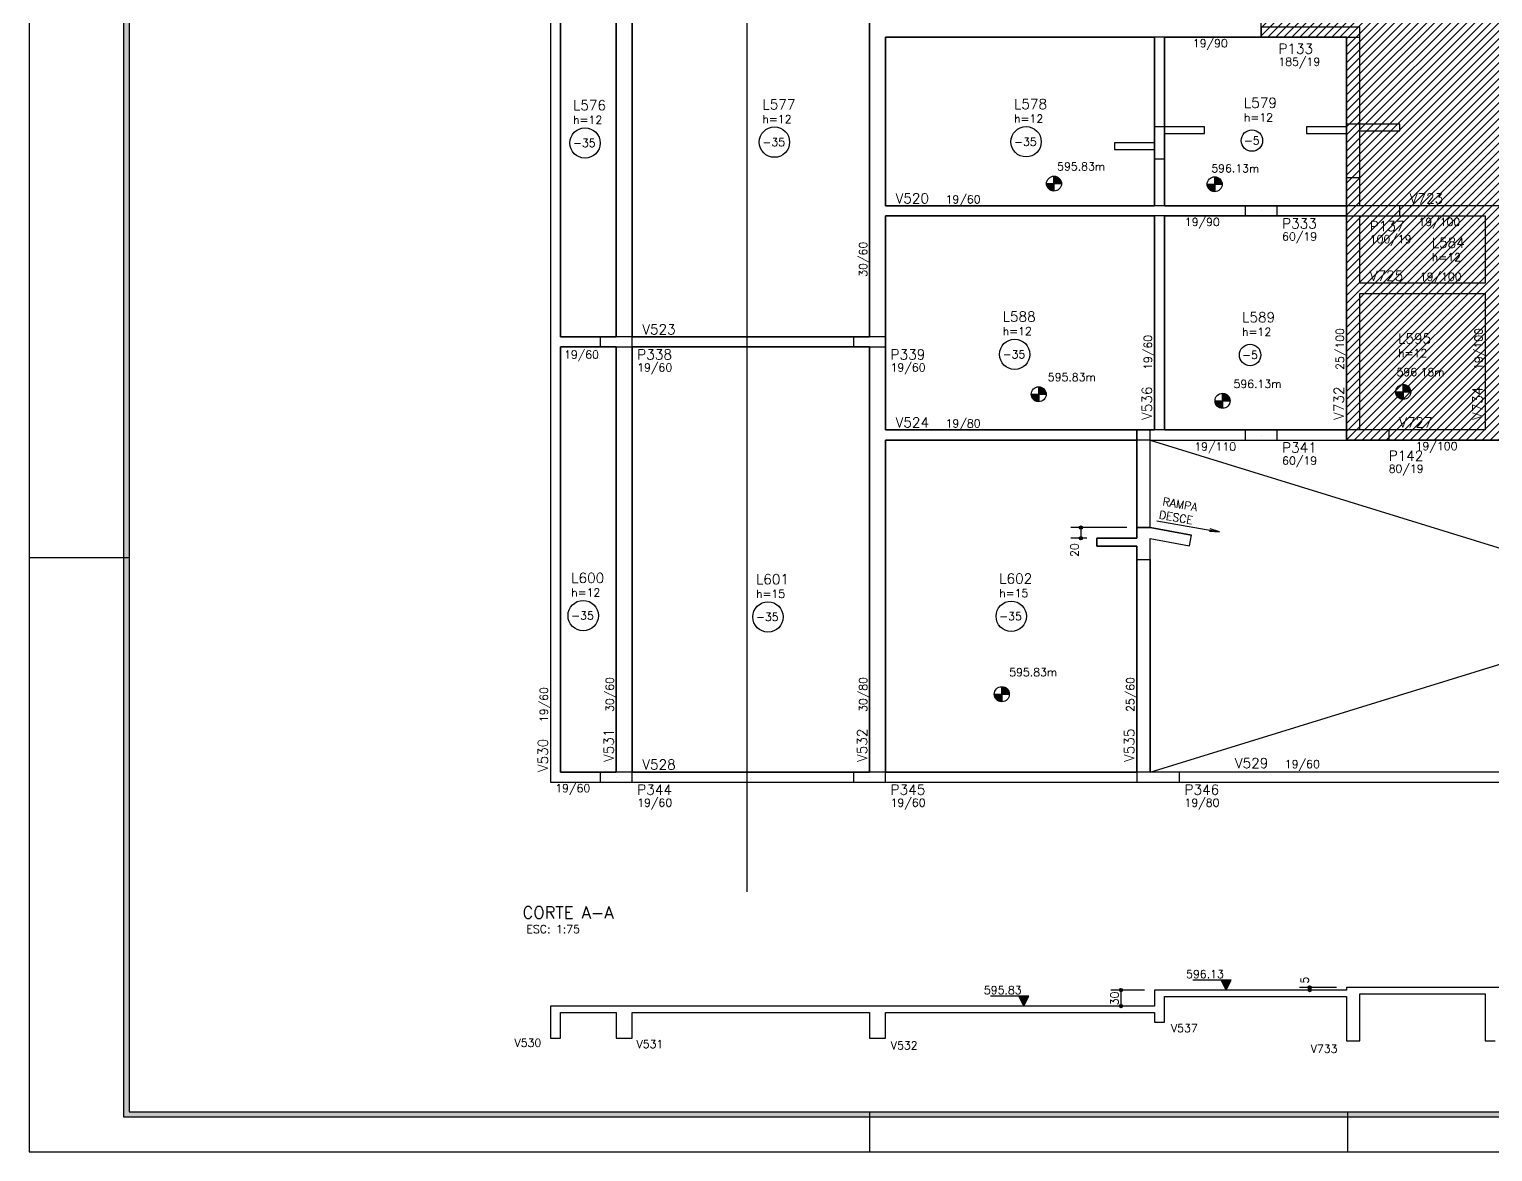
# Model space of a CAD drawing. Extents: x -9640 to 3028, y -691 to 5617.
# Drawn here: x -9640 to -6896, y -691 to 1412 of the extents above; entities that cross this region are included whole.
import ezdxf

# ---------------------------------------------------------------- set-up
doc = ezdxf.new("R2010")
doc.units = 0
doc.header["$LTSCALE"] = 100
doc.header["$MEASUREMENT"] = 0
doc.layers.get('0').update_dxf_attribs({"color": 245, "linetype": 'CONTINUOUS'})
for name, color, linetype in [('01', 7, 'CONTINUOUS'), ('10', 7, 'CONTINUOUS'), ('104', 5, 'CONTINUOUS'), ('11', 7, 'CONTINUOUS'), ('12', 7, 'CONTINUOUS'), ('13', 7, 'CONTINUOUS'), ('16', 5, 'CONTINUOUS'), ('171', 7, 'CONTINUOUS'), ('18', 4, 'CONTINUOUS'), ('19', 5, 'CONTINUOUS'), ('221', 102, 'CONTINUOUS'), ('224', 7, 'CONTINUOUS'), ('231', 4, 'CONTINUOUS'), ('242', 7, 'CONTINUOUS'), ('244', 6, 'CONTINUOUS'), ('30', 7, 'CONTINUOUS'), ('4', 3, 'CONTINUOUS'), ('8', 7, 'CONTINUOUS'), ('9', 3, 'CONTINUOUS')]:
    doc.layers.add(name, color=color, linetype=linetype)
doc.styles.get("Standard").update_dxf_attribs({"font": 'ROMANS.SHX'})

msp = doc.modelspace()

# ---------------------------------------------------------------- hatches: boundary and pattern name
at = {"layer": '244', "linetype": 'Continuous'}
h = msp.add_hatch(dxfattribs=at)
h.set_pattern_fill('ANSI31', color=256, scale=85)
h.paths.add_polyline_path([(-7170.126021, 4326.596), (-5706.126, 4326.596), (-5706.126, 1397.596), (-5866.126, 1397.596), (-5866.126, 642.596), (-7170.126021, 642.596026), (-7170.126021, 1397.596), (-7330.126, 1397.596), (-7330.126, 1867.096), (-7220.126, 1867.096), (-7220.126, 2381.596), (-7330.126007, 2384.596), (-7330.126007, 3571.596031), (-7170.126024, 3571.596031)])

# ---------------------------------------------------------------- linework, layer by layer
for p, q in [((-7718.431032, 1137.26211), (-7718.431032, 1109.13711)), ((-7718.431032, 1109.13711), (-7718.431032, 1137.26211)), ((-7718.431032, 1136.578844), (-7714.100767, 1136.578844)), ((-7718.431032, 1135.686889), (-7711.964012, 1135.686889)), ((-7718.431032, 1134.794934), (-7710.474742, 1134.794934)), ((-7718.431032, 1133.902965), (-7709.310073, 1133.902965)), ((-7718.431032, 1133.011077), (-7708.356816, 1133.011077)), ((-7718.431032, 1132.119122), (-7707.559181, 1132.119122)), ((-7718.431032, 1131.227153), (-7706.884927, 1131.227153)), ((-7718.431032, 1130.335198), (-7706.313402, 1130.335198)), ((-7718.431032, 1129.443243), (-7705.830604, 1129.443243)), ((-7718.431032, 1128.551288), (-7705.426664, 1128.551288)), ((-7718.431032, 1127.659333), (-7705.094445, 1127.659333)), ((-7718.431032, 1126.767431), (-7704.828638, 1126.767431)), ((-7718.431032, 1125.875476), (-7704.625488, 1125.875476)), ((-7718.431032, 1124.983521), (-7704.482151, 1124.983521)), ((-7417.16491, 1136.058649), (-7417.16491, 1107.933649)), ((-7417.16491, 1107.933649), (-7417.16491, 1136.058649)), ((-7417.16491, 1135.375383), (-7412.834645, 1135.375383)), ((-7417.16491, 1134.483428), (-7410.69789, 1134.483428)), ((-7417.16491, 1133.591473), (-7409.20862, 1133.591473)), ((-7417.16491, 1132.699504), (-7408.043951, 1132.699504)), ((-7417.16491, 1131.807616), (-7407.090694, 1131.807616)), ((-7417.16491, 1130.915661), (-7406.293059, 1130.915661)), ((-7417.16491, 1130.023692), (-7405.618805, 1130.023692)), ((-7417.16491, 1129.131737), (-7405.04728, 1129.131737)), ((-7417.16491, 1128.239782), (-7404.564483, 1128.239782)), ((-7417.16491, 1127.347826), (-7404.160542, 1127.347826)), ((-7417.16491, 1126.455871), (-7403.828323, 1126.455871)), ((-7417.16491, 1125.56397), (-7403.562517, 1125.56397)), ((-7732.493532, 1123.19961), (-7704.368532, 1123.19961)), ((-7718.431086, 1122.307709), (-7732.459133, 1122.307709)), ((-7718.431086, 1121.415753), (-7732.379967, 1121.415753)), ((-7718.431086, 1120.523798), (-7732.236684, 1120.523798)), ((-7718.431086, 1119.631843), (-7732.03348, 1119.631843)), ((-7718.431086, 1118.739942), (-7731.767673, 1118.739942)), ((-7718.431086, 1117.847933), (-7731.435454, 1117.847933)), ((-7718.431086, 1116.956031), (-7731.031514, 1116.956031)), ((-7718.431086, 1116.064076), (-7730.548716, 1116.064076)), ((-7718.431086, 1115.172121), (-7729.977191, 1115.172121)), ((-7718.431086, 1114.280166), (-7729.302884, 1114.280166)), ((-7718.431086, 1113.388264), (-7728.505302, 1113.388264)), ((-7718.431086, 1112.496242), (-7727.552045, 1112.496242)), ((-7718.431086, 1111.60434), (-7726.387376, 1111.60434)), ((-7718.431086, 1110.712385), (-7724.898106, 1110.712385)), ((-7718.431086, 1109.82043), (-7722.761298, 1109.82043)), ((-7718.431032, 1124.091565), (-7704.39855, 1124.091565)), ((-7431.22741, 1121.996149), (-7403.10241, 1121.996149)), ((-7417.164964, 1121.104247), (-7431.193011, 1121.104247)), ((-7417.164964, 1120.212292), (-7431.113846, 1120.212292)), ((-7417.164964, 1119.320337), (-7430.970562, 1119.320337)), ((-7417.164964, 1118.428382), (-7430.767358, 1118.428382)), ((-7417.164964, 1117.53648), (-7430.501551, 1117.53648)), ((-7417.164964, 1116.644471), (-7430.169333, 1116.644471)), ((-7417.164964, 1115.75257), (-7429.765392, 1115.75257)), ((-7417.164964, 1114.860615), (-7429.282594, 1114.860615)), ((-7417.164964, 1113.968659), (-7428.711069, 1113.968659)), ((-7417.164964, 1113.076704), (-7428.036762, 1113.076704)), ((-7417.164964, 1112.184803), (-7427.23918, 1112.184803)), ((-7417.164964, 1111.29278), (-7426.285923, 1111.29278)), ((-7417.164964, 1110.400879), (-7425.121254, 1110.400879)), ((-7417.164964, 1109.508924), (-7423.631985, 1109.508924)), ((-7417.164964, 1108.616968), (-7421.495176, 1108.616968)), ((-7417.16491, 1124.672014), (-7403.359366, 1124.672014)), ((-7417.16491, 1123.780059), (-7403.216029, 1123.780059)), ((-7417.16491, 1122.888104), (-7403.132428, 1122.888104)), ((-7747.061475, 742.571204), (-7747.061475, 714.446204)), ((-7747.061475, 714.446204), (-7747.061475, 742.571204)), ((-7747.061475, 741.887938), (-7742.73121, 741.887938)), ((-7747.061475, 740.995983), (-7740.594455, 740.995983)), ((-7063.648789, 746.923923), (-7063.648789, 718.798923)), ((-7063.648789, 718.798923), (-7063.648789, 746.923923)), ((-7063.648789, 746.240657), (-7059.318523, 746.240657)), ((-7063.648789, 745.348702), (-7057.181768, 745.348702)), ((-7063.648789, 744.456747), (-7055.692499, 744.456747)), ((-7063.648789, 743.564778), (-7054.52783, 743.564778)), ((-7063.648789, 742.67289), (-7053.574573, 742.67289)), ((-7063.648789, 741.780935), (-7052.776938, 741.780935)), ((-7063.648789, 740.888966), (-7052.102684, 740.888966)), ((-7761.123975, 728.508704), (-7732.998975, 728.508704)), ((-7747.061529, 727.616803), (-7761.089576, 727.616803)), ((-7747.061529, 726.724847), (-7761.010411, 726.724847)), ((-7747.061529, 725.832892), (-7760.867127, 725.832892)), ((-7747.061529, 724.940937), (-7760.663923, 724.940937)), ((-7747.061529, 724.049036), (-7760.398116, 724.049036)), ((-7747.061529, 723.157027), (-7760.065898, 723.157027)), ((-7747.061529, 722.265125), (-7759.661957, 722.265125)), ((-7747.061529, 721.37317), (-7759.179159, 721.37317)), ((-7747.061529, 720.481215), (-7758.607634, 720.481215)), ((-7747.061529, 719.58926), (-7757.933327, 719.58926)), ((-7747.061529, 718.697358), (-7757.135745, 718.697358)), ((-7747.061529, 717.805336), (-7756.182488, 717.805336)), ((-7747.061529, 716.913434), (-7755.017819, 716.913434)), ((-7747.061529, 716.021479), (-7753.52855, 716.021479)), ((-7747.061529, 715.129524), (-7751.391741, 715.129524)), ((-7747.061475, 740.104028), (-7739.105185, 740.104028)), ((-7747.061475, 739.212059), (-7737.940516, 739.212059)), ((-7747.061475, 738.320171), (-7736.987259, 738.320171)), ((-7747.061475, 737.428216), (-7736.189624, 737.428216)), ((-7747.061475, 736.536247), (-7735.51537, 736.536247)), ((-7747.061475, 735.644292), (-7734.943845, 735.644292)), ((-7747.061475, 734.752337), (-7734.461048, 734.752337)), ((-7747.061475, 733.860382), (-7734.057107, 733.860382)), ((-7747.061475, 732.968427), (-7733.724888, 732.968427)), ((-7747.061475, 732.076525), (-7733.459082, 732.076525)), ((-7747.061475, 731.18457), (-7733.255931, 731.18457)), ((-7747.061475, 730.292615), (-7733.112594, 730.292615)), ((-7747.061475, 729.400659), (-7733.028993, 729.400659)), ((-7416.485488, 716.278247), (-7388.360488, 716.278247)), ((-7402.423041, 715.386346), (-7416.451089, 715.386346)), ((-7402.423041, 714.494391), (-7416.371923, 714.494391)), ((-7402.423041, 713.602435), (-7416.228639, 713.602435)), ((-7402.422988, 730.340747), (-7402.422988, 702.215747)), ((-7402.422988, 702.215747), (-7402.422988, 730.340747)), ((-7402.422988, 729.657481), (-7398.092722, 729.657481)), ((-7402.422988, 728.765526), (-7395.955967, 728.765526)), ((-7402.422988, 727.873571), (-7394.466698, 727.873571)), ((-7402.422988, 726.981602), (-7393.302029, 726.981602)), ((-7402.422988, 726.089714), (-7392.348772, 726.089714)), ((-7402.422988, 725.197759), (-7391.551136, 725.197759)), ((-7402.422988, 724.30579), (-7390.876883, 724.30579)), ((-7402.422988, 723.413835), (-7390.305358, 723.413835)), ((-7402.422988, 722.52188), (-7389.82256, 722.52188)), ((-7402.422988, 721.629925), (-7389.418619, 721.629925)), ((-7402.422988, 720.73797), (-7389.086401, 720.73797)), ((-7402.422988, 719.846068), (-7388.820594, 719.846068)), ((-7402.422988, 718.954113), (-7388.617443, 718.954113)), ((-7402.422988, 718.062158), (-7388.474106, 718.062158)), ((-7402.422988, 717.170202), (-7388.390506, 717.170202)), ((-7077.711289, 732.861423), (-7049.586289, 732.861423)), ((-7063.648843, 731.969521), (-7077.67689, 731.969521)), ((-7063.648843, 731.077566), (-7077.597724, 731.077566)), ((-7063.648843, 730.185611), (-7077.454441, 730.185611)), ((-7063.648843, 729.293656), (-7077.251236, 729.293656)), ((-7063.648843, 728.401754), (-7076.98543, 728.401754)), ((-7063.648843, 727.509745), (-7076.653211, 727.509745)), ((-7063.648843, 726.617844), (-7076.24927, 726.617844)), ((-7063.648843, 725.725889), (-7075.766473, 725.725889)), ((-7063.648843, 724.833933), (-7075.194948, 724.833933)), ((-7063.648843, 723.941978), (-7074.52064, 723.941978)), ((-7063.648843, 723.050077), (-7073.723059, 723.050077)), ((-7063.648843, 722.158054), (-7072.769802, 722.158054)), ((-7063.648843, 721.266153), (-7071.605133, 721.266153)), ((-7063.648843, 720.374198), (-7070.115863, 720.374198)), ((-7063.648843, 719.482243), (-7067.979054, 719.482243)), ((-7063.648789, 739.997011), (-7051.531159, 739.997011)), ((-7063.648789, 739.105056), (-7051.048361, 739.105056)), ((-7063.648789, 738.2131), (-7050.64442, 738.2131)), ((-7063.648789, 737.321145), (-7050.312202, 737.321145)), ((-7063.648789, 736.429244), (-7050.046395, 736.429244)), ((-7063.648789, 735.537289), (-7049.843245, 735.537289)), ((-7063.648789, 734.645333), (-7049.699907, 734.645333)), ((-7063.648789, 733.753378), (-7049.616307, 733.753378)), ((-7402.423041, 712.71048), (-7416.025435, 712.71048)), ((-7402.423041, 711.818579), (-7415.759628, 711.818579)), ((-7402.423041, 710.92657), (-7415.42741, 710.92657)), ((-7402.423041, 710.034668), (-7415.023469, 710.034668)), ((-7402.423041, 709.142713), (-7414.540672, 709.142713)), ((-7402.423041, 708.250758), (-7413.969147, 708.250758)), ((-7402.423041, 707.358803), (-7413.294839, 707.358803)), ((-7402.423041, 706.466901), (-7412.497258, 706.466901)), ((-7402.423041, 705.574879), (-7411.544, 705.574879)), ((-7402.423041, 704.682977), (-7410.379332, 704.682977)), ((-7402.423041, 703.791022), (-7408.890062, 703.791022)), ((-7402.423041, 702.899067), (-7406.753253, 702.899067)), ((-9639.575601, 422.863072), (-9452.075601, 422.863072)), ((-7830.281271, 166.448298), (-7802.156271, 166.448298)), ((-7816.218824, 165.556396), (-7830.246871, 165.556396)), ((-7816.218824, 164.664441), (-7830.167706, 164.664441)), ((-7816.218771, 180.510798), (-7816.218771, 152.385798)), ((-7816.218771, 152.385798), (-7816.218771, 180.510798)), ((-7816.218771, 179.827532), (-7811.888505, 179.827532)), ((-7816.218771, 178.935577), (-7809.75175, 178.935577)), ((-7816.218771, 178.043622), (-7808.26248, 178.043622)), ((-7816.218771, 177.151653), (-7807.097812, 177.151653)), ((-7816.218771, 176.259765), (-7806.144554, 176.259765)), ((-7816.218771, 175.36781), (-7805.346919, 175.36781)), ((-7816.218771, 174.475841), (-7804.672665, 174.475841)), ((-7816.218771, 173.583886), (-7804.10114, 173.583886)), ((-7816.218771, 172.691931), (-7803.618343, 172.691931)), ((-7816.218771, 171.799975), (-7803.214402, 171.799975)), ((-7816.218771, 170.90802), (-7802.882184, 170.90802)), ((-7816.218771, 170.016119), (-7802.616377, 170.016119)), ((-7816.218771, 169.124163), (-7802.413226, 169.124163)), ((-7816.218771, 168.232208), (-7802.269889, 168.232208)), ((-7816.218771, 167.340253), (-7802.186288, 167.340253)), ((-7816.218824, 163.772486), (-7830.024422, 163.772486)), ((-7816.218824, 162.880531), (-7829.821218, 162.880531)), ((-7816.218824, 161.988629), (-7829.555411, 161.988629)), ((-7816.218824, 161.09662), (-7829.223193, 161.09662)), ((-7816.218824, 160.204719), (-7828.819252, 160.204719)), ((-7816.218824, 159.312764), (-7828.336454, 159.312764)), ((-7816.218824, 158.420808), (-7827.764929, 158.420808)), ((-7816.218824, 157.528853), (-7827.090622, 157.528853)), ((-7816.218824, 156.636952), (-7826.29304, 156.636952)), ((-7816.218824, 155.744929), (-7825.339783, 155.744929)), ((-7816.218824, 154.853028), (-7824.175114, 154.853028)), ((-7816.218824, 153.961073), (-7822.685845, 153.961073)), ((-7816.218824, 153.069117), (-7820.549036, 153.069117)), ((-7386.355181, -369.2723), (-7458.355166, -369.2723)), ((-7395.730181, -388.022309), (-7405.105199, -369.2723)), ((-7404.269101, -370.944514), (-7387.191244, -370.944514)), ((-7403.433003, -372.616675), (-7388.027342, -372.616675)), ((-7402.596905, -374.288871), (-7388.863404, -374.288871)), ((-7401.760842, -375.961032), (-7389.699503, -375.961032)), ((-7400.924744, -377.633193), (-7390.535601, -377.633228)), ((-7400.088646, -379.305389), (-7391.371663, -379.305389)), ((-7399.252548, -380.977594), (-7392.207761, -380.977559)), ((-7398.416449, -382.6498), (-7393.04386, -382.649755)), ((-7395.730181, -388.022309), (-7386.355181, -369.2723)), ((-7765.390504, -399.2723), (-7837.390489, -399.2723)), ((-7774.765504, -418.022309), (-7784.140522, -399.2723)), ((-7783.304424, -400.944514), (-7766.226566, -400.944514)), ((-7782.468325, -402.616675), (-7767.062665, -402.616675)), ((-7781.632227, -404.288871), (-7767.898727, -404.288871)), ((-7780.796165, -405.961032), (-7768.734825, -405.961032)), ((-7779.960067, -407.633193), (-7769.570923, -407.633228)), ((-7779.123968, -409.305389), (-7770.406986, -409.305389)), ((-7778.28787, -410.977594), (-7771.243084, -410.977559)), ((-7774.765504, -418.022309), (-7765.390504, -399.2723)), ((-7397.580351, -384.32196), (-7393.879958, -384.32196)), ((-7396.744289, -385.994121), (-7394.716074, -385.994121)), ((-7777.451772, -412.6498), (-7772.079182, -412.649755)), ((-7776.615674, -414.32196), (-7772.91528, -414.32196)), ((-7775.779611, -415.994121), (-7773.751396, -415.994121)), ((-8064.575601, -615.886928), (-8064.575601, -690.886928)), ((-7168.325601, -615.886928), (-7168.325601, -690.886928))]:
    msp.add_line(p, q)
for points in [[(-9639.575601, -690.886928), (3027.924399, -690.886928), (3027.924399, 5616.613072), (-9639.575601, 5616.613072), (-9639.575601, -690.886928)], [(2952.924399, -615.886928), (2952.924399, -626.386928), (-9462.575601, -626.386928), (-9462.575601, 5552.113072), (2952.924399, 5552.113072), (2952.924399, 5541.613072), (-9452.075601, 5541.613072), (-9452.075601, -615.886928), (2952.924399, -615.886928)], [(-9452.075601, -615.886928), (2952.924399, -615.886928), (2952.924399, 5541.613072), (-9452.075601, 5541.613072), (-9452.075601, -615.886928)], [(-7405.105199, -369.2723), (-7395.730181, -388.022309), (-7386.355181, -369.2723), (-7405.105199, -369.2723)], [(-7784.140522, -399.2723), (-7774.765504, -418.022309), (-7765.390504, -399.2723), (-7784.140522, -399.2723)]]:
    msp.add_lwpolyline(points)
for centre in [(-7718.431032, 1123.19961), (-7417.16491, 1121.996149), (-7747.061475, 728.508704), (-7063.648789, 732.861423), (-7402.422988, 716.278247), (-7816.218771, 166.448298)]:
    msp.add_circle(centre, 14.0625)
for points in [[(-9452.075601, 5541.613072), (-9462.575601, -626.386928), (-9462.575601, 5552.113072)], [(-9452.075601, 5541.613072), (-9452.075601, -615.886928), (-9462.575601, -626.386928)], [(2952.924399, -626.386928), (-9462.575601, -626.386928), (-9452.075601, -615.886928)], [(2952.924399, -626.386928), (-9452.075601, -615.886928), (2952.924399, -615.886928)]]:
    msp.add_solid(points)
at = {"layer": '01'}
for p, q in [((-7563.126, 478.687494), (-7563.126, 661.596)), ((-7563.126, 661.596), (-7538.125915, 661.596)), ((-7538.125915, 478.687494), (-7538.125915, 642.596))]:
    msp.add_line(p, q, dxfattribs=at)
for points in [[(-8662.626, 1595.596), (-8662.626, 826.596)], [(-8643.626, 836.096), (-8643.626, 1586.096)], [(-8539.126, 1586.096), (-8539.126, 836.096)], [(-8509.126, 836.096), (-8509.126, 1586.096)], [(-8064.126, 1586.096), (-8064.126, 1407.096)], [(-8064.126, 1407.096), (-8064.126, 1072.096)], [(-8034.126, 1081.596), (-8034.126, 1397.596)], [(-8034.126, 1397.596), (-7530.126, 1397.596)], [(-7530.126, 1397.596), (-7530.126, 1081.596)], [(-7511.126, 1397.596), (-7530.126, 1397.596)], [(-7511.126, 1081.596), (-7511.126, 1397.596)], [(-7511.126, 1397.596), (-7330.126, 1397.596)], [(-7170.126, 1397.596), (-7170.126, 1081.596)], [(-7145.126, 1081.596), (-7145.126, 1397.596)], [(-8064.126, 1072.096), (-8064.126, 836.096)], [(-7530.126, 1081.596), (-8034.126, 1081.596)], [(-7511.126, 1081.596), (-7530.126, 1081.596)], [(-7360.126007, 1081.596), (-7511.126, 1081.596)], [(-7170.126, 1081.596), (-7300.126007, 1081.596)], [(-6900.626, 1081.596), (-7070.126, 1081.596)], [(-6805.126, 1081.596), (-6900.626, 1081.596)], [(-8034.126, 836.096), (-8034.126, 1062.596)], [(-8034.126, 1062.596), (-7530.126, 1062.596)], [(-7530.126, 1062.596), (-7530.126, 661.596)], [(-7511.126, 1062.596), (-7530.126, 1062.596)], [(-7511.126, 661.596), (-7511.126, 1062.596)], [(-7511.126, 1062.596), (-7360.126007, 1062.596)], [(-7300.126007, 1062.596), (-7170.126, 1062.596)], [(-7170.126, 1062.596), (-7170.126, 927.096)], [(-7145.126, 936.596), (-7145.126, 1062.596)], [(-7070.126, 1062.596), (-6910.126, 1062.596)], [(-6910.126, 1062.596), (-6910.126, 936.596)], [(-6910.126, 936.596), (-7145.126, 936.596)], [(-7170.126, 927.096), (-7170.126, 661.596026)], [(-7145.126, 661.596026), (-7145.126, 917.596)], [(-7145.126, 917.596), (-6910.126, 917.596)], [(-6910.126, 917.596), (-6910.126, 661.596026)], [(-8662.626, 826.596), (-8662.626, 1.596)], [(-8569.126, 836.096), (-8643.626, 836.096)], [(-8094.126, 836.096), (-8509.126, 836.096)], [(-8643.626, 817.096), (-8569.126, 817.096)], [(-8643.626, 20.596), (-8643.626, 817.096)], [(-8539.126, 817.096), (-8539.126, 20.596)], [(-8509.126, 20.596), (-8509.126, 817.096)], [(-8509.126, 817.096), (-8094.126, 817.096)], [(-8064.126, 817.096), (-8064.126, 652.096)], [(-8034.126, 661.596), (-8034.126, 817.096)], [(-7550.626, 661.596), (-8034.126, 661.596)], [(-7530.126, 661.596), (-7550.626, 661.596)], [(-7511.126, 661.596), (-7530.126, 661.596)], [(-7360.126, 661.596), (-7511.126, 661.596)], [(-7170.126021, 661.596), (-7300.126, 661.596)], [(-6910.126, 661.596026), (-7090.126021, 661.596026)], [(-8064.126, 652.096), (-8064.126, 20.596)], [(-8034.126, 20.596), (-8034.126, 642.596)], [(-8034.126, 642.596), (-7563.126, 642.596)], [(-7538.126, 642.596), (-7563.126, 642.596)], [(-7538.126, 642.596), (-7520.626, 642.596)], [(-7520.626, 642.596), (-7360.126, 642.596)], [(-7300.126, 642.596), (-7170.126021, 642.596)], [(-7090.126021, 642.596026), (-6900.626, 642.596026)], [(-6900.626, 642.596026), (-6736.126, 642.596026)], [(-7563.126, 418.687494), (-7563.126, 20.596)], [(-7538.126, 20.596), (-7538.126, 418.687494)], [(-8662.626, 1.596), (-8569.126, 1.596)], [(-8569.126, 20.596), (-8643.626, 20.596)], [(-8094.126, 20.596), (-8509.126, 20.596)], [(-8509.126, 1.596), (-8094.126, 1.596)], [(-7563.126, 20.596), (-8034.126, 20.596)], [(-8034.126, 1.596), (-7563.126, 1.596)], [(-6824.126, 20.596), (-7483.126, 20.596)], [(-7483.126, 1.596), (-6824.126, 1.596)], [(-5866.126, -383.022309), (-7170.126024, -383.022309), (-7170.126024, -388.022309), (-7530.126007, -388.022309), (-7530.126007, -418.022309), (-8662.626, -418.022309), (-8662.626, -478.022309), (-8643.626, -478.022309), (-8643.626, -430.022309), (-8539.126, -430.022309), (-8539.126, -478.022309), (-8509.126, -478.022309), (-8509.126, -430.022309), (-8064.126, -430.022309), (-8064.126, -478.022309), (-8034.126, -478.022309), (-8034.126, -430.022309), (-7530.126007, -430.022309), (-7530.126007, -448.022309), (-7511.126007, -448.022309), (-7511.126007, -400.022309), (-7170.126024, -400.022309), (-7170.126024, -483.022309), (-7145.126024, -483.022309), (-7145.126024, -395.022309), (-6910.126, -395.022309), (-6910.126, -483.022309), (-6891.126, -483.022309)]]:
    msp.add_lwpolyline(points, dxfattribs=at)
at = {"layer": '104'}
for points in [[(-8539.126, 836.096), (-8539.126, 1586.096), (-8569.126, 1586.096), (-8643.626, 1586.096), (-8643.626, 836.096), (-8569.126, 836.096), (-8539.126, 836.096)], [(-8509.126, 1586.096), (-8509.126, 836.096), (-8094.126, 836.096), (-8064.126, 836.096), (-8064.126, 1072.096), (-8064.126, 1407.096), (-8064.126, 1586.096), (-8094.126, 1586.096), (-8509.126, 1586.096)], [(-8034.126, 1397.596), (-8034.126, 1081.596), (-7530.126, 1081.596), (-7530.126, 1397.596), (-8034.126, 1397.596)], [(-8034.126, 817.096), (-8034.126, 661.596), (-7550.626, 661.596), (-7530.126, 661.596), (-7530.126, 1062.596), (-8034.126, 1062.596), (-8034.126, 836.096), (-8034.126, 817.096)], [(-8539.126, 20.596), (-8539.126, 817.096), (-8569.126, 817.096), (-8643.626, 817.096), (-8643.626, 20.596), (-8569.126, 20.596), (-8539.126, 20.596)], [(-8509.126, 817.096), (-8509.126, 20.596), (-8094.126, 20.596), (-8064.126, 20.596), (-8064.126, 652.096), (-8064.126, 817.096), (-8094.126, 817.096), (-8509.126, 817.096)], [(-7563.126, 642.596), (-8034.126, 642.596), (-8034.126, 20.596), (-7563.126, 20.596), (-7563.126, 443.687494), (-7638.126, 443.687494), (-7638.126, 458.687494), (-7563.126, 458.687494), (-7563.126, 642.596), (-7563.126, 642.596)]]:
    msp.add_lwpolyline(points, dxfattribs=at)
at = {"layer": '13'}
for centre, radius in [((-8597.638276, 1199.360114), 28.460499), ((-8242.541652, 1200.975615), 28.460499), ((-7770.743103, 1201.678347), 28.460499), ((-7347.380186, 1203.889645), 20.124612), ((-7792.155906, 803.333682), 28.460499), ((-7350.745244, 802.106891), 20.124612), ((-8601.070454, 313.658445), 28.460499), ((-8254.630003, 311.166971), 28.460499), ((-7798.61972, 312.462996), 28.460499)]:
    msp.add_circle(centre, radius, dxfattribs=at)
at = {"layer": '171'}
for points in [[(-7563.126, 478.687494), (-7538.125915, 478.687494), (-7538.125915, 661.596), (-7563.126, 661.596), (-7563.126, 478.687494)], [(-7538.126, 20.596), (-7563.126, 20.596), (-7563.126, 418.687494), (-7538.126, 418.687494), (-7538.126, 20.596)]]:
    msp.add_lwpolyline(points, dxfattribs=at)
at = {"layer": '18'}
for p, q in [((-8294.123303, 5249.096126), (-8294.123303, -203.896211)), ((-7530.126, 1229.470554), (-7530.126, 1199.470554)), ((-7436.126, 1229.470554), (-7530.126, 1229.470554)), ((-7511.126, 1169.470554), (-7511.126, 1217.470554)), ((-7511.126, 1217.470554), (-7436.126, 1217.470554)), ((-7170.126, 1229.470554), (-7245.126, 1229.470554)), ((-7245.126, 1217.470554), (-7170.126, 1217.470554)), ((-7170.126, 1234.470554), (-7170.126, 1229.470554)), ((-7070.126, 1234.470554), (-7170.126, 1234.470554)), ((-7170.126, 1217.470554), (-7170.126, 1134.470554)), ((-7145.126, 1134.470554), (-7145.126, 1222.470554)), ((-7145.126, 1222.470554), (-7070.126, 1222.470554)), ((-7530.126, 1199.470554), (-7605.126, 1199.470554)), ((-7605.126, 1187.470554), (-7530.126, 1187.470554)), ((-7530.126, 1187.470554), (-7530.126, 1169.470554)), ((-7530.126, 1169.470554), (-7511.126, 1169.470554)), ((-7170.126, 1134.470554), (-7145.126, 1134.470554)), ((-7563.126, 478.687494), (-7563.126, 458.687494)), ((-7538.126, 478.687494), (-7563.126, 478.687494)), ((-7538.125915, 478.687494), (-7460.731545, 464.285478)), ((-7563.126, 458.687494), (-7638.126, 458.687494)), ((-7638.126, 443.687494), (-7563.126, 443.687494)), ((-7563.126, 443.687494), (-7563.126, 418.687494)), ((-7538.126, 418.687494), (-7538.126, 458.343933)), ((-7538.126, 458.343933), (-7464.391727, 444.623254)), ((-7464.392658, 444.618252), (-7460.732477, 464.280474)), ((-7563.126, 418.687494), (-7538.126, 418.687494))]:
    msp.add_line(p, q, dxfattribs=at)
at = {"layer": '19'}
for p, q in [((-7538.126, 20.596), (-5523.626011, 642.596026)), ((-7538.125915, 642.596), (-5523.626011, 20.596))]:
    msp.add_line(p, q, dxfattribs=at)
at = {"layer": '221', "color": 11, "linetype": 'Continuous'}
for p, q in [((-7581.876, 478.687494), (-7686.764434, 478.687494)), ((-7668.014434, 478.687494), (-7668.014434, 458.687494)), ((-7563.126, 478.687494), (-7563.126, 478.687494)), ((-7656.876, 458.687494), (-7686.764434, 458.687494)), ((-7638.126, 458.687494), (-7638.126, 458.687494)), ((-7188.876024, -383.022309), (-7257.872828, -383.022309)), ((-7239.122828, -383.022309), (-7239.122828, -388.022309)), ((-7170.126024, -383.022309), (-7170.126024, -383.022309)), ((-7548.876007, -388.022309), (-7611.55412, -388.022309)), ((-7592.80412, -388.022309), (-7592.80412, -418.022309)), ((-7530.126007, -388.022309), (-7530.126007, -388.022309)), ((-7188.876024, -388.022309), (-7257.872828, -388.022309)), ((-7170.126024, -388.022309), (-7170.126024, -388.022309)), ((-7580.524908, -418.022309), (-7611.55412, -418.022309)), ((-7561.774908, -418.022309), (-7561.774908, -418.022309))]:
    msp.add_line(p, q, dxfattribs=at)
msp.add_lwpolyline([(-7525.854092, 491.513974), (-7407.836589, 470.978589), (-7426.570539, 471.754211), (-7407.836589, 470.978589), (-7425.73145, 476.576485)], dxfattribs=at)
msp.add_lwpolyline([(-7525.854092, 491.513974), (-7407.836589, 470.978589), (-7426.570539, 471.754211), (-7407.836589, 470.978589), (-7425.73145, 476.576485)], dxfattribs=at)
for centre, radius in [((-7668.014434, 478.687494), 3), ((-7668.014434, 478.687494), 1.5), ((-7668.014434, 458.687494), 3), ((-7668.014434, 458.687494), 1.5), ((-7239.122828, -383.022309), 3), ((-7239.122828, -383.022309), 1.5), ((-7592.80412, -388.022309), 3), ((-7592.80412, -388.022309), 1.5), ((-7239.122828, -388.022309), 3), ((-7239.122828, -388.022309), 1.5), ((-7592.80412, -418.022309), 3), ((-7592.80412, -418.022309), 1.5)]:
    msp.add_circle(centre, radius, dxfattribs=at)
at = {"layer": '231'}
for points in [[(-7170.126, 1081.596), (-7170.126, 1397.596), (-7330.126, 1397.596), (-7511.126, 1397.596), (-7511.126, 1081.596), (-7360.126007, 1081.596), (-7300.126007, 1081.596), (-7170.126, 1081.596)], [(-7170.126, 661.596026), (-7170.126, 927.096), (-7170.126, 1062.596), (-7300.126007, 1062.596), (-7360.126007, 1062.596), (-7511.126, 1062.596), (-7511.126, 661.596), (-7360.126, 661.596), (-7300.126, 661.596), (-7170.126, 661.596026)]]:
    msp.add_lwpolyline(points, dxfattribs=at)
at = {"layer": '242'}
for p, q in [((-7237.626018, 1407.096), (-7237.626018, 1407.096)), ((-7330.126007, 1072.096), (-7330.126007, 1072.096)), ((-7120.126, 1072.096), (-7120.126, 1072.096)), ((-8539.126, 826.596), (-8539.126, 826.596)), ((-8064.126, 826.596), (-8064.126, 826.596)), ((-7330.126, 652.096), (-7330.126, 652.096)), ((-7130.126021, 652.096026), (-7130.126021, 652.096026)), ((-8539.126, 11.096), (-8539.126, 11.096)), ((-8064.126, 11.096), (-8064.126, 11.096)), ((-7523.126, 11.096), (-7523.126, 11.096))]:
    msp.add_line(p, q, dxfattribs=at)
at = {"layer": '244', "linetype": 'Continuous'}
msp.add_lwpolyline([(-7170.126021, 4326.596), (-5706.126, 4326.596), (-5706.126, 1397.596), (-5866.126, 1397.596), (-5866.126, 642.596), (-7170.126021, 642.596026), (-7170.126021, 1397.596), (-7330.126, 1397.596), (-7330.126, 1867.096), (-7220.126, 1867.096), (-7220.126, 2381.596), (-7330.126007, 2384.596), (-7330.126007, 3571.596031), (-7170.126024, 3571.596031), (-7170.126021, 4326.596)], dxfattribs=at)
at = {"layer": '30'}
for points in [[(-7530.126, 1229.470554), (-7530.126, 1199.470554), (-7605.126, 1199.470554), (-7605.126, 1187.470554), (-7530.126, 1187.470554), (-7530.126, 1169.470554), (-7511.126, 1169.470554), (-7511.126, 1217.470554), (-7436.126, 1217.470554), (-7436.126, 1229.470554), (-7530.126, 1229.470554)], [(-7170.126, 1234.470554), (-7170.126, 1229.470554), (-7245.126, 1229.470554), (-7245.126, 1217.470554), (-7170.126, 1217.470554), (-7170.126, 1134.470554), (-7145.126, 1134.470554), (-7145.126, 1222.470554), (-7070.126, 1222.470554), (-7070.126, 1234.470554), (-7170.126, 1234.470554)], [(-7638.126, 458.687494), (-7638.126, 443.687494), (-7563.126, 443.687494), (-7563.126, 418.687494), (-7538.126, 418.687494), (-7538.126, 458.343933), (-7464.392658, 444.618252), (-7460.731545, 464.285478), (-7538.125915, 478.687494), (-7563.126, 478.687494), (-7563.126, 458.687494), (-7638.126, 458.687494)], [(-5866.126, -383.022309), (-7170.126024, -383.022309), (-7170.126024, -388.022309), (-7530.126007, -388.022309), (-7530.126007, -418.022309), (-8662.626, -418.022309), (-8662.626, -478.022309), (-8643.626, -478.022309), (-8643.626, -430.022309), (-8539.126, -430.022309), (-8539.126, -478.022309), (-8509.126, -478.022309), (-8509.126, -430.022309), (-8064.126, -430.022309), (-8064.126, -478.022309), (-8034.126, -478.022309), (-8034.126, -430.022309), (-7530.126007, -430.022309), (-7530.126007, -448.022309), (-7511.126007, -448.022309), (-7511.126007, -400.022309), (-7170.126024, -400.022309), (-7170.126024, -483.022309), (-7145.126024, -483.022309), (-7145.126024, -395.022309), (-6910.126, -395.022309), (-6910.126, -483.022309), (-6891.126, -483.022309)]]:
    msp.add_lwpolyline(points, dxfattribs=at)
at = {"layer": '4'}
for points in [[(-7330.126, 1397.596), (-7145.126036, 1397.596), (-7145.126036, 1416.596), (-7330.126, 1416.596), (-7330.126, 1397.596)], [(-7360.126007, 1062.596), (-7300.126007, 1062.596), (-7300.126007, 1081.596), (-7360.126007, 1081.596), (-7360.126007, 1062.596)], [(-7170.126, 1062.596), (-7070.126, 1062.596), (-7070.126, 1081.596), (-7170.126, 1081.596), (-7170.126, 1062.596)], [(-8509.126, 817.096), (-8509.126, 836.096), (-8569.126, 836.096), (-8569.126, 817.096), (-8509.126, 817.096)], [(-8034.126, 817.096), (-8034.126, 836.096), (-8094.126, 836.096), (-8094.126, 817.096), (-8034.126, 817.096)], [(-7360.126, 642.596), (-7300.126, 642.596), (-7300.126, 661.596), (-7360.126, 661.596), (-7360.126, 642.596)], [(-7170.126021, 642.596026), (-7090.126021, 642.596026), (-7090.126021, 661.596026), (-7170.126021, 661.596026), (-7170.126021, 642.596026)], [(-8509.126, 1.596), (-8509.126, 20.596), (-8569.126, 20.596), (-8569.126, 1.596), (-8509.126, 1.596)], [(-8034.126, 1.596), (-8034.126, 20.596), (-8094.126, 20.596), (-8094.126, 1.596), (-8034.126, 1.596)], [(-7483.126, 1.596), (-7483.126, 20.596), (-7563.126, 20.596), (-7563.126, 1.596), (-7483.126, 1.596)]]:
    msp.add_lwpolyline(points, dxfattribs=at)

# ---------------------------------------------------------------- texts
for s, p in [('595.83m', (-7712.553481, 1148.026487)), ('596.13m', (-7423.505123, 1144.307604)), ('596.18m', (-7076.173494, 762.690968)), ('595.83m', (-7729.997483, 753.102006)), ('596.13m', (-7381.812251, 740.386432)), ('595.83m', (-7802.394103, 200.024747)), ('ESC: 1:75', (-8707.474505, -281.150744)), ('596.13', (-7470.730181, -365.5223)), ('595.83', (-7849.765504, -395.5223))]:
    msp.add_text(s, height=15).set_placement(p)
at = {"layer": '10', "linetype": 'Continuous'}
for s, p in [('L576', (-8620.138276, 1260.710114)), ('L577', (-8265.041652, 1262.325615)), ('L578', (-7793.243103, 1263.028347)), ('L579', (-7362.380186, 1265.239645)), ('L584', (-7010.059814, 1003.178892)), ('L588', (-7814.655906, 864.683682)), ('L589', (-7365.745244, 863.456891)), ('L595', (-7073.275326, 823.610921)), ('L600', (-8623.570454, 375.008445)), ('L601', (-8277.130003, 372.516971)), ('L602', (-7821.11972, 373.812996))]:
    msp.add_text(s, height=18.75, dxfattribs=at).set_placement(p)
at = {"layer": '11', "linetype": 'Continuous'}
for s, rotation, p in [('19/90', 360, (-7458.126, 1378.846)), ('19/90', 360, (-7473.126004, 1043.846)), ('30/60', 90, (-8068.8135, 948.596)), ('19/100', 360, (-7032.626, 941.2835)), ('25/100', 90, (-7174.8135, 774.096026)), ('19/100', 90, (-6914.8135, 774.096026)), ('19/60', 90, (-7534.8135, 774.096)), ('19/60', 360, (-8637.028174, 795.350076)), ('19/80', 360, (-7921.626, 666.2835)), ('19/110', 360, (-7455.416761, 622.990022)), ('19/100', 360, (-7040.376011, 623.846026)), ('30/60', 90, (-8543.8135, 133.096)), ('30/80', 90, (-8068.8135, 133.096)), ('25/60', 90, (-7567.8135, 133.096)), ('19/60', 90, (-8667.3135, 114.096)), ('19/60', 360, (-7285.56316, 27.958432)), ('19/60', 360, (-8653.376, -17.154))]:
    msp.add_text(s, height=15, rotation=rotation, dxfattribs=at).set_placement(p)
for s, p in [('19/60', (-7921.626, 1086.2835)), ('19/100', (-7035.126, 1043.846))]:
    msp.add_text(s, height=15, dxfattribs=at).set_placement(p)
at = {"layer": '12', "linetype": 'Continuous'}
for s, p in [('185/19', (-7297.709639, 1344.165976)), ('60/19', (-7290.751007, 1016.6585)), ('100/19', (-7126.549913, 1011.672087)), ('19/60', (-8499.751, 771.1585)), ('19/60', (-8024.751, 771.1585)), ('60/19', (-7290.751, 596.6585)), ('80/19', (-7091.011554, 581.486162)), ('19/60', (-8499.751, -44.3415)), ('19/60', (-8024.751, -44.3415)), ('19/80', (-7473.751, -44.3415))]:
    msp.add_text(s, height=15, dxfattribs=at).set_placement(p)
at = {"layer": '13', "linetype": 'Continuous'}
for s, p in [('h=12', (-8620.138276, 1235.210114)), ('h=12', (-8265.041652, 1236.825615)), ('h=12', (-7793.243103, 1237.528347)), ('h=12', (-7362.380186, 1239.739645)), ('-35', (-8265.041652, 1193.475615)), ('-35', (-7793.243103, 1194.178347)), ('-5', (-7362.380186, 1196.389645)), ('-35', (-8620.138276, 1191.860114)), ('h=12', (-7010.059814, 977.678892)), ('h=12', (-7814.655906, 839.183682)), ('h=12', (-7365.745244, 837.956891)), ('-35', (-7814.655906, 795.833682)), ('-5', (-7365.745244, 794.606891)), ('h=12', (-7073.275326, 798.110921)), ('h=12', (-8623.570454, 349.508445)), ('h=15', (-8277.130003, 347.016971)), ('h=15', (-7821.11972, 348.312996)), ('-35', (-8623.570454, 306.158445)), ('-35', (-8277.130003, 303.666971)), ('-35', (-7821.11972, 304.962996))]:
    msp.add_text(s, height=15, dxfattribs=at).set_placement(p)
at = {"layer": '16'}
msp.add_text('CORTE A-A', height=22.5, dxfattribs=at).set_placement((-8714.806874, -253.920994))
at = {"layer": '221', "color": 11, "linetype": 'Continuous'}
for s, p in [('20', (-7672.514434, 423.687499)), ('5', (-7240.877304, -375.775245)), ('30', (-7597.30412, -416.522309))]:
    msp.add_text(s, height=15, rotation=90, dxfattribs=at).set_placement(p)
at = {"layer": '224'}
for s, p in [('V537', (-7499.112506, -466.832585)), ('V530', (-8729.83563, -494.379155)), ('V531', (-8501.045952, -496.597603)), ('V532', (-8024.32275, -499.182406)), ('V733', (-7237.207864, -505.383839))]:
    msp.add_text(s, height=15, dxfattribs=at).set_placement(p)
at = {"layer": '30'}
for s, p in [('RAMPA', (-7515.533976, 520.442919)), ('DESCE', (-7522.586359, 495.921948))]:
    msp.add_text(s, height=15, rotation=-10, dxfattribs=at).set_placement(p)
at = {"layer": '8', "linetype": 'Continuous'}
for s, p in [('V520', (-8015.376, 1086.2835)), ('V723', (-7051.376, 1086.2835))]:
    msp.add_text(s, height=18.75, dxfattribs=at).set_placement(p)
for s, rotation, p in [('V725', 360, (-7126.376, 941.2835)), ('V523', 360, (-8490.376, 840.7835)), ('V734', 90, (-6914.8135, 680.346026)), ('V536', 90, (-7534.8135, 680.346)), ('V732', 90, (-7174.8135, 680.346026)), ('V524', 360, (-8015.376, 666.2835)), ('V727', 360, (-7071.376021, 666.283526)), ('V531', 90, (-8543.8135, 39.346)), ('V532', 90, (-8068.8135, 39.346)), ('V535', 90, (-7567.8135, 39.346)), ('V530', 90, (-8667.3135, 20.346)), ('V528', 360, (-8490.376, 25.2835)), ('V529', 360, (-7379.31316, 27.958432))]:
    msp.add_text(s, height=18.75, rotation=rotation, dxfattribs=at).set_placement(p)
at = {"layer": '9', "linetype": 'Continuous'}
for s, p in [('P133', (-7297.709639, 1366.665976)), ('P333', (-7290.751007, 1039.1585)), ('P137', (-7126.549913, 1034.172087)), ('P338', (-8499.751, 793.6585)), ('P339', (-8024.751, 793.6585)), ('P341', (-7290.751, 619.1585)), ('P142', (-7091.011554, 603.986162)), ('P344', (-8499.751, -21.8415)), ('P345', (-8024.751, -21.8415)), ('P346', (-7473.751, -21.8415))]:
    msp.add_text(s, height=18.75, dxfattribs=at).set_placement(p)

doc.saveas('drawing.dxf')
